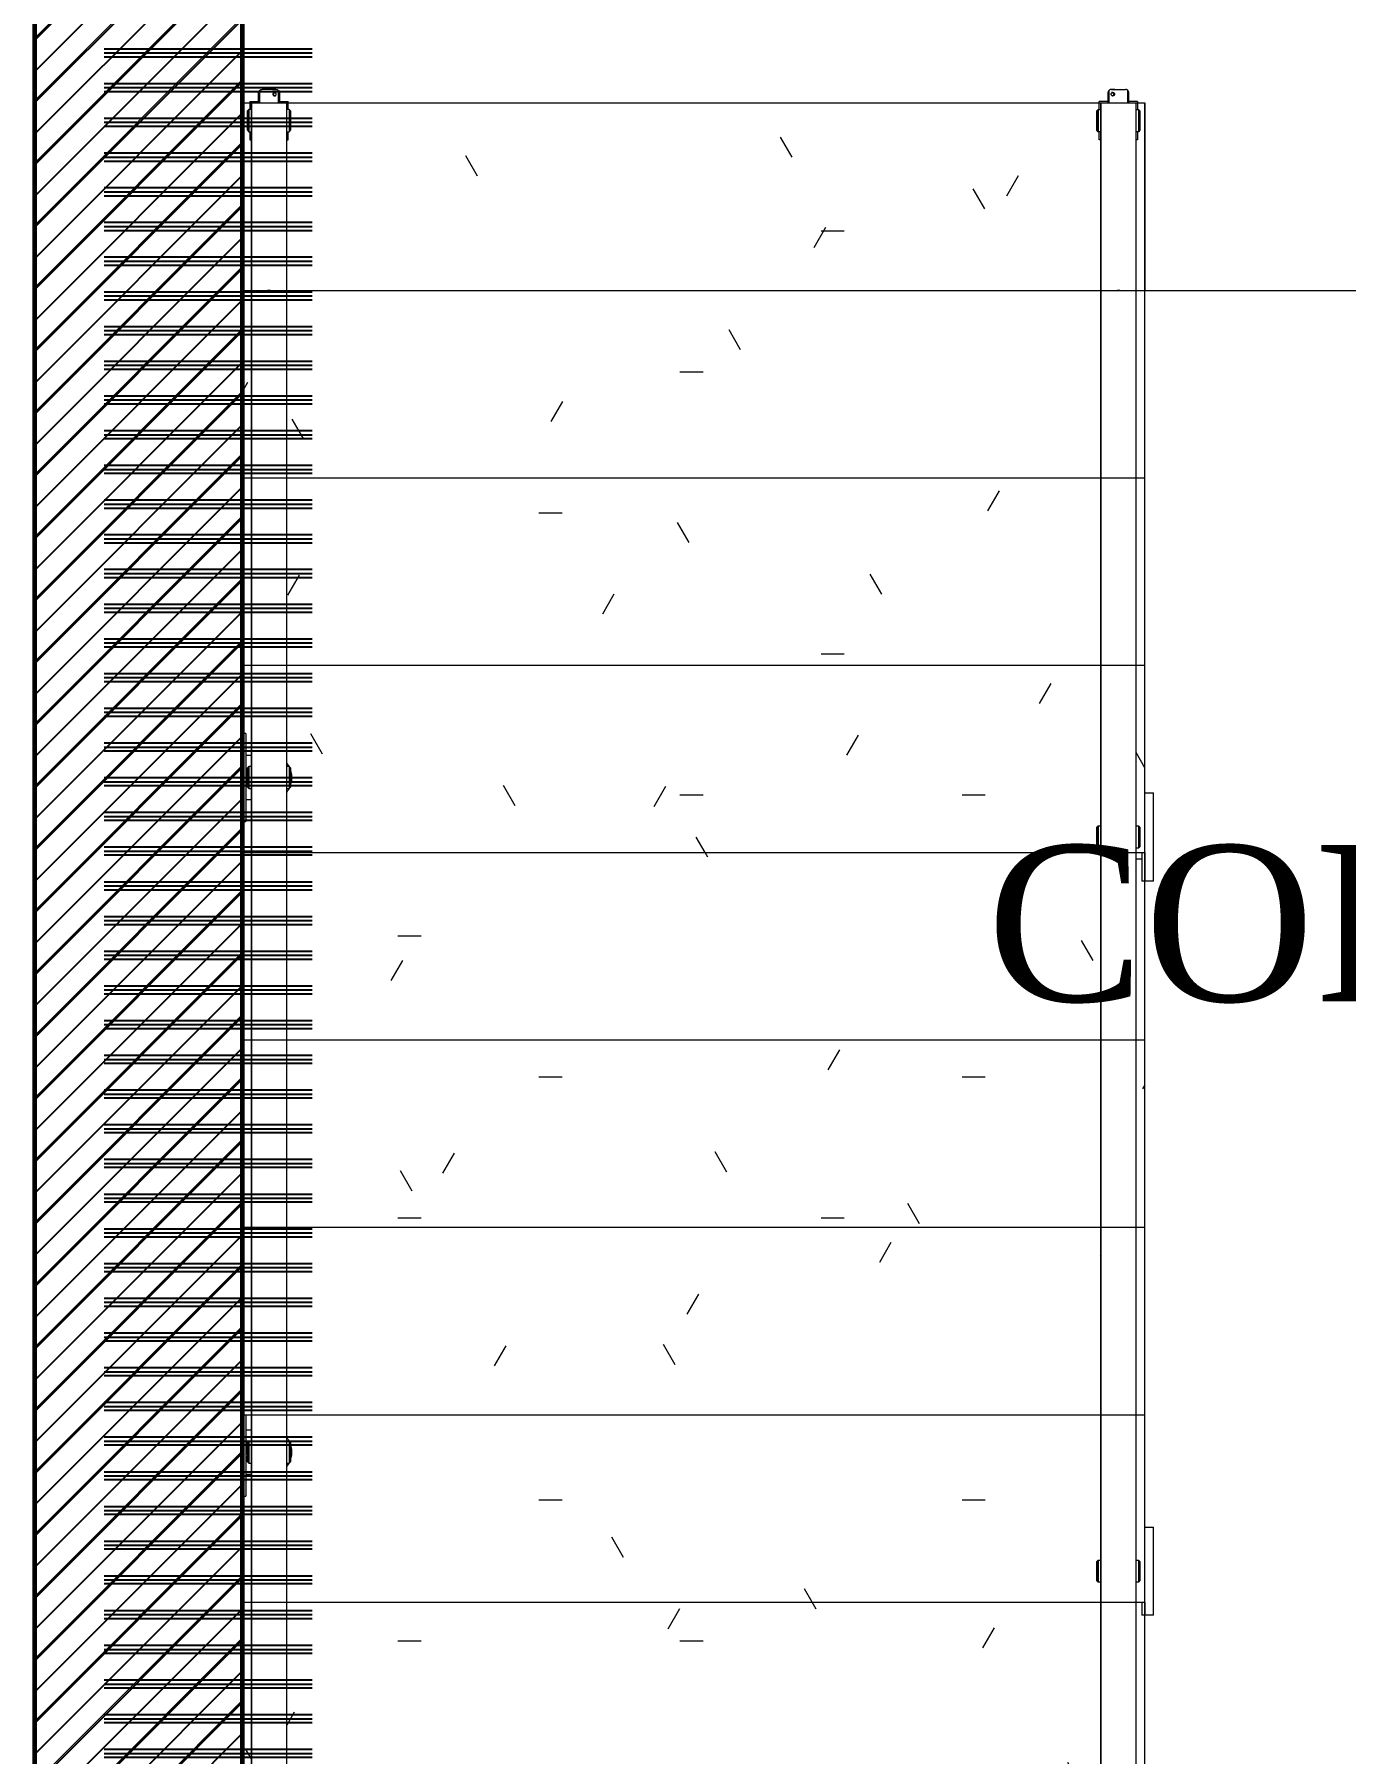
# Model space of a CAD drawing. Header units: millimetres. Extents: x -967280 to 3852, y 2833 to 1955156.
# Drawn here: x -944646 to -942757, y 491139 to 493616 of the extents above; entities that cross this region are included whole.
import ezdxf
from ezdxf.enums import TextEntityAlignment as Align

# ---------------------------------------------------------------- set-up
doc = ezdxf.new("R2010")
doc.units = ezdxf.units.MM
doc.header["$LTSCALE"] = 1000
for name, pattern in [('HRZN_Line-Ptrn-Dash', [4, 2, -2]), ('HRZN_Line-Ptrn-Sold', [9144001, 9144000, -1]), ('Overhead', [3.96875, 2.38125, -1.5875])]:
    doc.linetypes.add(name, pattern=pattern)
for name, color, linetype, lineweight in [('A-COLS', 8, 'HRZN_Line-Ptrn-Sold', 18), ('A-DIM', 7, 'Continuous', 13), ('A-FLOR-HRAL', 1, 'Continuous', 18), ('A-FLOR-PATT', 1, 'Continuous', 13), ('A-STAIR', 1, 'HRZN_Line-Ptrn-Sold', 13), ('A-WALL', 8, 'HRZN_Line-Ptrn-Sold', 50), ('S - column', 6, 'Continuous', 60)]:
    doc.layers.add(name, color=color, linetype=linetype, lineweight=lineweight)
doc.layers.add('ARCH', color=8, linetype='Continuous')
doc.layers.add('S - col hach', color=1, linetype='Continuous')
doc.styles.add('ASD', font='times.ttf')
pattern_1 = [(0, (6650.000000000233, -35799.99984252523), (812.8, 203.2), [33.528, -576.072, 33.528, -576.072, -3251.2]), (0, (6650.000000000233, -35799.99984252523), (812.8, 203.2), [-1219.2, 33.528, -1185.672, 33.528, -576.072, -1422.4]), (0, (6650.000000000233, -35799.99984252523), (812.8, 203.2), [-3048, 33.528, -372.872, 33.528, -982.472]), (120, (6954.800000000279, -35698.39984252537), (-582.3763620489977, 602.3054481959919), [33.52799999999991, -576.0719999999985, 33.52799999999991, -576.0719999999985, -3251.199999999994]), (120, (6954.800000000279, -35698.39984252537), (-582.3763620489977, 602.3054481959919), [-1219.199999999997, 33.52799999999991, -1185.671999999997, 33.52799999999991, -576.0719999999985, -1422.399999999997]), (120, (6954.800000000279, -35698.39984252537), (-582.3763620489977, 602.3054481959919), [-3047.999999999994, 33.52799999999991, -372.8719999999992, 33.52799999999991, -982.4719999999985]), (240, (7056.40000000014, -35291.99984252523), (-230.4236379510019, -805.5054481959917), [33.528, -576.072, 33.528, -576.072, -3251.2]), (240, (7056.40000000014, -35291.99984252523), (-230.4236379510019, -805.5054481959917), [-1219.2, 33.528, -1185.672, 33.528, -576.072, -1422.4]), (240, (7056.40000000014, -35291.99984252523), (-230.4236379510019, -805.5054481959917), [-3048, 33.528, -372.872, 33.528, -982.472])]

# ---------------------------------------------------------------- blocks, each defined once
blk = doc.blocks.new('Railing - Fascia 2-2693528-BASEMENT 01 FLOOR FFL_1_')
at = {"layer": 'A-FLOR-HRAL'}
for p, q in [((-27.49999999998303, 27.5000000000047), (-27.49999999998581, 16.00303008911697)), ((-25.40000000001154, 27.5000000000042), (-27.49999999998303, 27.5000000000047)), ((27.49999999998712, 27.49999999999141), (25.39999999999869, 27.49999999999191)), ((27.49999999998434, 16.00303008882836), (27.49999999998712, 27.49999999999141)), ((-28.99980793295954, 16.00303008945731), (-30.99999999986301, 14.00283802260582)), ((-30.99999999984236, 14.00283802259182), (-30.99999999998904, -14.00283802247436)), ((-30.99999999998904, -14.00283802247436), (-30.99999999984236, 14.00283802259182)), ((-25.40000000002888, 16.00303008911946), (-28.99980793295954, 16.00303008914111)), ((-28.99980793311467, -16.00303008902871), (-28.99980793294703, 16.00303008912521)), ((28.99980793321943, 16.00303008883791), (25.39999999998556, 16.00303008885524)), ((31.00000000006226, 14.00283802197342), (28.99980793321943, 16.0030300888639)), ((28.9998079330644, -16.00303008936383), (28.99980793323204, 16.00303008885277)), ((31.00000000008652, 14.00283802195734), (31.00000000003529, 4.223252365014948)), ((30.99999999993983, -14.00283802248936), (31.00000000008652, 14.00283802195734)), ((31.00000000002226, 7.724805234899069), (30.99999999994134, -7.724805235431085)), ((30.99999999994134, -7.724805235431085), (31.00000000002226, 7.724805234899069)), ((31.00000000001265, 6.644445418427662), (31.00000000000928, -7.41091589635545)), ((31.00000000001211, 3.836172350823522), (31.00000000001275, 6.644445418427639)), ((31.00000000001172, 2.502813417026954), (31.00000000001113, 8.932384831794594e-11)), ((31.00000000001113, 8.932384831794594e-11), (31.00000000001051, -2.502813416847079)), ((-31.00000000001028, -14.00283802246288), (-28.9998079331328, -16.00303008933603)), ((-28.9998079331328, -16.0030300890155), (-25.40000000002888, -16.00303008903716)), ((-27.49999999999356, -16.00303008903889), (-27.49999999999633, -27.49999999996475)), ((25.39999999998556, -16.00303008929705), (28.99980793304617, -16.0030300893187)), ((27.49999999997382, -27.49999999997805), (27.4999999999766, -16.00303008932462)), ((28.99980793304617, -16.00303008934902), (30.99999999992365, -14.00283802247587)), ((31.00000000001051, -2.502813416847078), (29.6600000000055, -2.502813416846755)), ((31.00000000000933, -7.410915896355453), (31.00000000001026, -3.836172351398218)), ((30.99999999999106, -4.223252365546838), (30.99999999993983, -14.00283802248935)), ((-14.70948542868341, -27.49999999996856), (-27.49999999999633, -27.49999999996547)), ((-15.00000000007096, -39.99999999992234), (-15.00000000006743, -25.39999999999229)), ((-13.41549295783958, -25.39999999999078), (-13.41549295784399, -43.65163084862601)), ((-5.082028302692198, -44.99999999991277), (-10.0000000001961, -44.99999999991157)), ((-10.00000000003302, -44.99999999991157), (9.999999999939243, -44.99999999991641)), ((13.41549295736465, -25.39999999999258), (13.41549295736023, -43.65163084895882)), ((27.49999999997382, -27.49999999997877), (14.55909283010371, -27.49999999997564)), ((14.99999999998368, -25.39999999999184), (14.99999999998015, -39.99999999992959))]:
    blk.add_line(p, q, dxfattribs=at)
for points, knots in [([(-13.41549295783464, -43.65163084862564), (-13.51667309029663, -43.55699367301517), (-13.66218586936421, -43.40905750428391), (-13.84287323671619, -43.20101893709268), (-13.9715176650142, -43.03993157268269), (-14.09320829167807, -42.87397618772116), (-14.2077601703861, -42.70347472222002), (-14.31489459670997, -42.52895666856473), (-14.41446162803298, -42.35081459405485), (-14.5061293408573, -42.16989187954444), (-14.59000054254628, -41.98630968516831), (-14.666280049293, -41.79983113682972), (-14.73516976616387, -41.60990361410176), (-14.79631279311996, -41.41737298097089), (-14.84953565690773, -41.22293340726976), (-14.89503397259712, -41.02585125204685), (-14.9327963167705, -40.8255296697093), (-14.96257340282809, -40.62211592347712), (-14.99120815706483, -40.34810993680907), (-15.00000000003212, -40.13971434127178), (-15.00000000003209, -39.99999999992233)], [0, 0, 0, 0, 0.1, 0.15, 0.2, 0.25, 0.3, 0.35, 0.4, 0.45, 0.5, 0.55, 0.6, 0.6499999999999999, 0.7, 0.75, 0.8, 0.8500000000000001, 0.9, 1, 1, 1, 1]), ([(-10.00000000003595, -44.99999999992089), (-10.42338098713428, -44.99999999992079), (-11.055289609905, -44.91853442946092), (-11.84644428037945, -44.66039581678471), (-12.59811309063108, -44.30734366893152), (-13.1101271438774, -43.93724974887616), (-13.41549295784059, -43.65163084862007)], [0, 0, 0, 0, 0.3333333333333333, 0.5, 0.6666666666666666, 1, 1, 1, 1]), ([(-5.588398676155876, -37.99999999993589), (-5.588758191001537, -37.70891632093532), (-5.68906028484514, -37.12703585007795), (-6.049629847983329, -36.48853913403079), (-6.450575697357254, -36.07561259447435), (-6.913126773273282, -35.74039025811564), (-7.579564006904556, -35.4875290356225), (-8.420423018039848, -35.48726352609119), (-9.072326902223015, -35.74046948929384), (-9.516884975355975, -36.07520658021767), (-9.899332177123371, -36.48733887486804), (-10.23971156393308, -37.12717468119018), (-10.33427058166446, -37.70899895377814), (-10.33391286959598, -37.99999999993475)], [0, 0, 0, 0, 0.1111111111111111, 0.2222222222222222, 0.2777777777777778, 0.3333333333333333, 0.4444444444444444, 0.5555555555555556, 0.6666666666666666, 0.7222222222222222, 0.7777777777777778, 0.8888888888888888, 1, 1, 1, 1]), ([(-10.33391286959598, -37.99999999993475), (-10.33427238444178, -38.29108367893657), (-10.23949914741808, -38.87296414979529), (-9.900153579310416, -39.51146086584008), (-9.517420005627677, -39.92438740539576), (-9.072231250037524, -40.25960974175413), (-8.421166328370726, -40.51247096424852), (-7.580323425565715, -40.51273647377908), (-6.913026528703286, -40.25953051057738), (-6.451132784704216, -39.9247934196534), (-6.050496391020151, -39.51266112500236), (-5.688838632277172, -38.87282531868242), (-5.588756388224436, -38.29100104609338), (-5.588398676155876, -37.99999999993589)], [0, 0, 0, 0, 0.1111111111111111, 0.2222222222222222, 0.2777777777777778, 0.3333333333333333, 0.4444444444444444, 0.5555555555555556, 0.6666666666666666, 0.7222222222222222, 0.7777777777777778, 0.8888888888888888, 1, 1, 1, 1]), ([(13.41549295739687, -43.65163084895656), (13.10996738944285, -43.93739917242952), (12.59773956042817, -44.30757699591125), (11.84600776719114, -44.66056714231627), (11.05492735016458, -44.91860200013262), (10.42319879052906, -44.99999999992716), (9.999999999944828, -44.99999999992725)], [0, 0, 0, 0, 0.3333333333333333, 0.5, 0.6666666666666666, 1, 1, 1, 1]), ([(14.99999999994225, -39.99999999992695), (14.99999999994229, -40.11547178977124), (14.99399717088941, -40.28814732755141), (14.97423822353669, -40.51650078807693), (14.95361423809934, -40.68663231422224), (14.92726598844744, -40.85542258348996), (14.89527602307033, -41.02269504828571), (14.85774185163884, -41.18824666484338), (14.81471570657376, -41.35204588225484), (14.76643862892771, -41.51342857845616), (14.71303029946405, -41.67233034572081), (14.65438052013616, -41.82924107291019), (14.5902594487893, -41.98468671819234), (14.52072379276215, -42.13834976898433), (14.44602690865192, -42.28961833384898), (14.36602326653829, -42.43873330466647), (14.28065333236137, -42.58567037136035), (14.18976067509323, -42.73051331562937), (14.09352195882325, -42.87279385969624), (13.99218857318507, -43.01202943750133), (13.88610779666536, -43.14770486877655), (13.77544409413297, -43.27962123394669), (13.6216972358606, -43.45057370235753), (13.49966653338396, -43.5729004767282), (13.41549295737821, -43.65163084897402)], [0, 0, 0, 0, 0.08333333333333333, 0.125, 0.1666666666666667, 0.2083333333333333, 0.25, 0.2916666666666666, 0.3333333333333333, 0.375, 0.4166666666666666, 0.4583333333333333, 0.5, 0.5416666666666666, 0.5833333333333333, 0.625, 0.6666666666666666, 0.7083333333333333, 0.75, 0.7916666666666667, 0.8333333333333334, 0.875, 0.9166666666666667, 1, 1, 1, 1])]:
    blk.add_open_spline(points, degree=3, knots=knots, dxfattribs=at)
for points in [[(-6.837037037149073, -39.20077038353127), (-6.951554239077322, -39.41487884368766), (-7.240410702616242, -39.80870295936496), (-7.819510157916377, -40.24571825320114), (-8.490479094967919, -40.49057464934999), (-9.194344418555998, -40.52253981473796), (-9.64562288003505, -40.40006988227326), (-9.857250193202518, -40.30550614579533)], [(-8.496375077228052, -35.54482406536622), (-8.267043032818925, -35.59095056136882), (-7.819537398702764, -35.75428915459136), (-7.240699717079195, -36.19102162794861), (-6.951630467871691, -36.58497893236819), (-6.837037037148494, -36.79922961633991)], [(-6.837037037148327, -36.79922961633982), (-6.739336742858972, -36.98223411568899), (-6.588858484517362, -37.37354958734845), (-6.537489492198613, -37.79114232927471), (-6.537400772909076, -37.99999999993567)], [(-6.537400772909076, -37.99999999993567), (-6.537489156411019, -38.20880743219488), (-6.588833797654365, -38.62635155451082), (-6.739313505210314, -39.01772182011602), (-6.837037037148907, -39.20077038353136)]]:
    blk.add_open_spline(points, degree=3, dxfattribs=at)
blk = doc.blocks.new('Railing - Fascia 2-V12-BASEMENT 01 FLOOR FFL_1_')
at = {"layer": 'A-FLOR-HRAL'}
for p, q in [((33.59634312779541, 44.64002469372147), (33.59634312779541, 63.49999999997724)), ((38.10000000001279, 63.49999999997724), (33.59634312779541, 63.49999999997724)), ((38.10000000001219, 44.64002469372147), (38.10000000001219, 63.49999999997724)), ((50.80000000001218, 63.49999999997724), (38.10000000001219, 63.49999999997724)), ((38.10000000001279, 63.49999999997724), (38.10000000001279, 44.64002469372147)), ((50.80000000001218, 63.49999999997724), (50.80000000001218, -63.50000000001071)), ((-28.99980793293355, 16.00303008944432), (-30.99999999982836, 14.00283802259282)), ((-30.99999999984236, 14.00283802259182), (-30.99999999998904, -14.00283802247436)), ((-30.99999999998904, -14.00283802247436), (-30.99999999984236, 14.00283802259182)), ((-25.39999999998556, 16.0030300890978), (-28.99980793293355, 16.00303008911512)), ((-28.99980793311467, -16.00303008902871), (-28.99980793294703, 16.00303008912521)), ((28.99980793325408, 16.00303008881192), (25.40000000002021, 16.00303008882925)), ((31.00000000009691, 14.00283802195177), (28.99980793325408, 16.00303008884657)), ((28.9998079330644, -16.00303008936383), (28.99980793323204, 16.00303008885277)), ((31.00000000008652, 14.00283802195734), (31.00000000003529, 4.223252365010466)), ((30.99999999993983, -14.00283802248936), (31.00000000008652, 14.00283802195734)), ((31.00000000002226, 7.724805234899069), (30.99999999994134, -7.724805235431085)), ((30.99999999994134, -7.724805235431085), (31.00000000002226, 7.724805234899069)), ((31.00000000001265, 6.644445418427662), (31.00000000000994, -4.419326153348035)), ((31.00000000001211, 3.836172350823522), (31.00000000001275, 6.644445418427639)), ((31.00000000001172, 2.502813417026954), (31.00000000001113, 8.932384831794594e-11)), ((31.00000000001113, 8.932384831794594e-11), (31.00000000001051, -2.502813416847079)), ((-30.99999999997563, -14.0028380224802), (-28.99980793309815, -16.00303008935769)), ((-28.99980793309815, -16.0030300890285), (-25.39999999998556, -16.00303008904582)), ((25.40000000002021, -16.00303008932303), (28.99980793308082, -16.00303008934036)), ((28.99980793308082, -16.00303008937501), (30.9999999999583, -14.00283802249753)), ((31.00000000001051, -2.502813416847078), (29.6600000000055, -2.502813416846755)), ((31.00000000001011, -4.41932615334805), (31.00000000001026, -3.836172351398218)), ((30.99999999998818, -4.771713319140291), (30.99999999993983, -14.00283802248935)), ((31.00000000000971, -5.425166966829012), (31.00000000000928, -7.41091589635545)), ((31.00000000000933, -7.410915896355453), (31.00000000000986, -5.425166966829026)), ((38.10000000001219, -63.50000000001071), (50.80000000001218, -63.50000000001071))]:
    blk.add_line(p, q, dxfattribs=at)
blk = doc.blocks.new('Railing - Fascia 2-V13-BASEMENT 01 FLOOR FFL_1_')
at = {"layer": 'A-FLOR-HRAL'}
for p, q in [((33.59634312779541, 22.32001234686297), (33.59634312779541, 63.49999999997724)), ((38.10000000001279, 63.49999999997724), (33.59634312779541, 63.49999999997724)), ((38.10000000001219, 22.32001234686297), (38.10000000001219, 63.49999999997724)), ((50.80000000001218, 63.49999999997724), (38.10000000001219, 63.49999999997724)), ((38.10000000001279, 63.49999999997724), (38.10000000001279, 22.32001234686296)), ((50.80000000001218, 63.49999999997724), (50.80000000001218, -63.50000000001071)), ((33.59634312779586, 31.7500000000163), (25.39999999999941, 31.75000000001633)), ((-28.99980793293355, 16.00303008943565), (-30.99999999982836, 14.00283802259282)), ((-30.99999999984236, 14.00283802259182), (-30.9999999999157, 5.879760928761168e-11)), ((-30.9999999999157, 5.871022970627238e-11), (-30.99999999984236, 14.00283802259182)), ((-25.39999999998556, 16.0030300890978), (-28.99980793293355, 16.00303008911512)), ((-28.99980793311467, -16.00303008902871), (-28.99980793294703, 16.00303008912521)), ((28.99980793325408, 16.00303008881192), (25.40000000002021, 16.00303008882925)), ((31.00000000009691, 14.00283802195177), (28.99980793325408, 16.00303008884657)), ((28.9998079330644, -16.00303008936383), (28.99980793323204, 16.00303008885277)), ((31.00000000008652, 14.00283802195734), (31.00000000003529, 4.223252365010466)), ((31.00000000001318, -2.66029355516116e-10), (31.00000000008652, 14.00283802195734)), ((31.00000000002226, 7.724805234899069), (30.99999999994134, -7.724805235431085)), ((30.99999999994134, -7.724805235431085), (31.00000000002226, 7.724805234899069)), ((31.00000000001265, 6.644445418427662), (31.00000000001099, -2.87310662595305e-10)), ((31.00000000001211, 3.836172350823522), (31.00000000001275, 6.644445418427639)), ((31.00000000001172, 2.502813417026954), (31.00000000001113, 8.932384831794594e-11)), ((-30.99999999991726, -0.2968500754734205), (-30.99999999998904, -14.00283802247436)), ((-30.99999999998904, -14.00283802247436), (-30.99999999991726, -0.2968500754735141)), ((-30.99999999997563, -14.0028380224802), (-28.99980793309815, -16.00303008935769)), ((-28.99980793309815, -16.00303008903716), (-25.39999999998556, -16.00303008905448)), ((25.40000000002021, -16.00303008932303), (28.99980793308082, -16.00303008934036)), ((28.99980793308082, -16.00303008937501), (30.9999999999583, -14.00283802249753)), ((31.00000000001051, -2.502813416847078), (29.6600000000055, -2.502813416846755)), ((31.00000000001107, -0.2672789885646614), (31.00000000001051, -2.502813416847079)), ((31.00000000001092, -0.270300801803074), (31.00000000000928, -7.41091589635545)), ((30.99999999993983, -14.00283802248936), (31.00000000001162, -0.2968500754408279)), ((31.00000000000933, -7.410915896355453), (31.00000000001026, -3.836172351398218)), ((30.99999999999106, -4.22325236555132), (30.99999999993983, -14.00283802248935)), ((38.10000000001219, -63.50000000001071), (50.80000000001218, -63.50000000001071))]:
    blk.add_line(p, q, dxfattribs=at)
blk = doc.blocks.new('Railing - Railing-3619686-BASEMENT 01 FLOOR FFL_1_')
at = {"extrusion": (0, 0, -1), "zscale": -1, "rotation": 180}
for name, p in [('Railing - Fascia 2-2693528-BASEMENT 01 FLOOR FFL_1_', (-17111.90000008115, 6254.599842430144)), ('Railing - Fascia 2-V13-BASEMENT 01 FLOOR FFL_1_', (-17111.90000008115, 5222.319854777006)), ('Railing - Fascia 2-V12-BASEMENT 01 FLOOR FFL_1_', (-17111.90000008115, 4164.639867123867))]:
    blk.add_blockref(name, p, dxfattribs=at)
blk = doc.blocks.new('Railing - Fascia 2-V17-BASEMENT 01 FLOOR FFL_1_')
at = {"layer": 'A-FLOR-HRAL'}
for p, q in [((33.59634312779541, -53.92721541324109), (33.59634312779541, 63.49999999997724)), ((38.10000000001279, 63.49999999997724), (33.59634312779541, 63.49999999997724)), ((33.59634312779587, 31.7500000000163), (25.39999999999941, 31.75000000001633)), ((-28.99980793295954, 16.00303008943565), (-30.99999999985435, 14.00283802258416)), ((-30.99999999984236, 14.00283802259182), (-30.99999999998904, -14.00283802247436)), ((-30.99999999998904, -14.00283802247436), (-30.99999999984236, 14.00283802259182)), ((-25.40000000002021, 16.0030300890978), (-28.99980793295954, 16.00303008911512)), ((-28.99980793311467, -16.00303008902871), (-28.99980793294703, 16.00303008912521)), ((28.99980793321943, 16.00303008881192), (25.39999999999423, 16.00303008882925)), ((31.00000000007092, 14.00283802195177), (28.99980793321943, 16.00303008884657)), ((28.9998079330644, -16.00303008936383), (28.99980793323204, 16.00303008885277)), ((31.00000000008652, 14.00283802195734), (31.0000000000413, 5.370417035658989)), ((30.99999999993983, -14.00283802248936), (31.00000000008652, 14.00283802195734)), ((31.00000000002226, 7.724805234899069), (31.00000000001143, 5.657366053620941)), ((31.00000000001143, 5.657366053620904), (31.00000000002226, 7.724805234899069)), ((31.00000000001265, 6.644445418427662), (31.00000000001233, 5.425166966254361)), ((31.00000000001248, 5.425166966254331), (31.00000000001275, 6.644445418427639)), ((31.00000000000204, 3.862402617316564), (30.99999999994134, -7.724805235431085)), ((30.99999999994134, -7.724805235431085), (31.00000000000204, 3.862402617316514)), ((31.00000000001193, 3.836172350823559), (31.00000000000928, -7.41091589635545)), ((31.00000000001172, 2.502813417026954), (31.00000000001113, 8.932384831794594e-11)), ((31.00000000001113, 8.932384831794594e-11), (31.00000000001051, -2.502813416847079)), ((-31.00000000000162, -14.0028380224802), (-28.99980793312413, -16.00303008935769)), ((-28.99980793312413, -16.00303008903716), (-25.40000000002021, -16.00303008905448)), ((25.39999999999423, -16.00303008932303), (28.99980793305483, -16.00303008934036)), ((28.99980793305483, -16.00303008937501), (30.99999999993231, -14.00283802249753)), ((31.00000000001051, -2.502813416847078), (29.6600000000055, -2.502813416846755)), ((31.00000000000933, -7.410915896355453), (31.00000000001026, -3.836172351398218)), ((30.99999999999106, -4.22325236555132), (30.99999999993983, -14.00283802248935)), ((25.40000000000085, -31.74999999999774), (33.5963431277963, -31.74999999999775))]:
    blk.add_line(p, q, dxfattribs=at)
for radius, start, end in [(33.05498834024911, 151.5731075307435, 208.426892468506), (33.0549883402491, 140.7437794285541, 150.4613265832597), (33.05498834024905, 209.5386734166733, 219.2562205714404)]:
    blk.add_arc((1.306631469688568e-11, 4.064238138742904e-12), radius, start, end, dxfattribs=at)
blk = doc.blocks.new('Railing - Fascia 2-V18-BASEMENT 01 FLOOR FFL_1_')
at = {"layer": 'A-FLOR-HRAL'}
for p, q in [((33.59634312779541, -63.50000000001071), (33.59634312779541, 63.49999999997724)), ((38.10000000001279, 63.49999999997724), (33.59634312779541, 63.49999999997724)), ((33.59634312779586, 31.7500000000163), (25.40000000002482, 31.75000000001633)), ((-28.99980793295954, 16.00303008944432), (-30.99999999985435, 14.00283802259282)), ((-30.99999999984236, 14.00283802259182), (-30.99999999998904, -14.00283802247436)), ((-30.99999999998904, -14.00283802247436), (-30.99999999984236, 14.00283802259182)), ((-25.40000000002021, 16.00303008910646), (-28.99980793295954, 16.00303008912379)), ((-28.99980793311467, -16.00303008902871), (-28.99980793294703, 16.00303008912521)), ((28.99980793321943, 16.00303008882058), (25.40000000002021, 16.00303008883791)), ((31.00000000007092, 14.00283802196043), (28.99980793321943, 16.00303008885524)), ((28.9998079330644, -16.00303008936383), (28.99980793323204, 16.00303008885277)), ((31.00000000008652, 14.00283802195734), (31.00000000003829, 4.794570216585011)), ((30.99999999993983, -14.00283802248936), (31.00000000008652, 14.00283802195734)), ((31.00000000002226, 7.724805234899069), (30.99999999994134, -7.724805235431085)), ((30.99999999994134, -7.724805235431085), (31.00000000002226, 7.724805234899069)), ((31.00000000001265, 6.644445418427662), (31.00000000001233, 5.425166966254361)), ((31.00000000001248, 5.425166966254331), (31.00000000001275, 6.644445418427639)), ((31.00000000001208, 4.441922210547951), (31.00000000000928, -7.41091589635545)), ((31.00000000001211, 3.836172350823522), (31.00000000001225, 4.441922210547919)), ((31.00000000001172, 2.502813417026954), (31.00000000001113, 8.932384831794594e-11)), ((31.00000000001113, 8.932384831794594e-11), (31.00000000001051, -2.502813416847079)), ((-31.00000000000162, -14.00283802247154), (-28.99980793312413, -16.00303008934902)), ((-28.99980793312413, -16.0030300890285), (-25.40000000002021, -16.00303008904582)), ((25.40000000002021, -16.00303008931437), (28.99980793305483, -16.0030300893317)), ((28.99980793305483, -16.00303008936635), (30.99999999993231, -14.00283802248887)), ((31.00000000001051, -2.502813416847078), (29.6600000000055, -2.502813416846755)), ((31.00000000000933, -7.410915896355453), (31.00000000001026, -3.836172351398218)), ((30.99999999999106, -4.22325236555132), (30.99999999993983, -14.00283802248935)), ((25.40000000002626, -31.74999999999774), (33.5963431277963, -31.74999999999775)), ((33.59634312779541, -63.50000000001071), (38.10000000001279, -63.50000000001071))]:
    blk.add_line(p, q, dxfattribs=at)
for radius, start, end in [(33.05498834024911, 151.5731075307753, 208.426892468506), (33.0549883402491, 140.7437794285541, 150.4613265832597), (33.05498834024905, 209.5386734166733, 219.2562205714404)]:
    blk.add_arc((1.306631469688568e-11, 4.064238138742904e-12), radius, start, end, dxfattribs=at)
blk = doc.blocks.new('Railing - Railing-3619690-BASEMENT 01 FLOOR FFL_1_')
at = {"rotation": 180}
for name, p in [('Railing - Fascia 2-2693528-BASEMENT 01 FLOOR FFL_1_', (15888.10000008115, 6254.599842430146)), ('Railing - Fascia 2-V18-BASEMENT 01 FLOOR FFL_1_', (15888.10000008115, 5308.036234723526)), ('Railing - Fascia 2-V17-BASEMENT 01 FLOOR FFL_1_', (15888.10000008115, 4336.072627016904))]:
    blk.add_blockref(name, p, dxfattribs=at)
blk = doc.blocks.new('Top Rail Type - Top Rail_Internal_-3619706-BASEMENT 01 FLOOR FFL_1_')
at = {"layer": 'A-STAIR', "linetype": 'Continuous'}
for p, q in [((17086.50000008117, 6279.999842430152), (17086.50000008117, 6017.207999266691)), ((17109.56147092705, 6279.999842430146), (17114.23852923524, 6279.999842430146)), ((17137.30000008117, 6017.207999266691), (17137.30000008117, 6279.999842430152)), ((17086.50000008117, 6017.2079992667), (17086.50000008117, 3811.899794579585)), ((17137.30000008117, 3811.899794579585), (17137.30000008117, 6017.2079992667))]:
    blk.add_line(p, q, dxfattribs=at)
blk.add_open_spline([(17113.89039268421, 6010.021764289299), (17113.22821659956, 6010.006997928702), (17111.89991041059, 6009.992308684647), (17110.57196290386, 6010.007754422643), (17109.91004216979, 6010.022860510254)], degree=3, dxfattribs=at)
blk = doc.blocks.new('Top Rail Type - Top Rail_Internal_-V21-BASEMENT 01 FLOOR FFL_1_')
at = {"layer": 'A-STAIR', "linetype": 'Continuous'}
for p, q in [((17086.50000008115, 6279.999842430146), (17137.30000008116, 6279.999842430146)), ((17086.50000008115, 6009.999842430153), (17086.50000008115, 6279.999842430146)), ((17137.30000008116, 6009.999842430153), (17137.30000008116, 6279.999842430146)), ((17086.50000008115, 3811.89979457959), (17086.50000008115, 6009.999842430153)), ((17137.30000008116, 3811.89979457959), (17137.30000008116, 6009.999842430153))]:
    blk.add_line(p, q, dxfattribs=at)
blk = doc.blocks.new('Top Rail Type - Top Rail_Internal_-3619723-BASEMENT 01 FLOOR FFL_1_')
at = {"layer": 'A-STAIR', "linetype": 'Continuous'}
for p, q in [((15862.70000008116, 6279.999842430152), (15862.70000008117, 6017.2079992667)), ((15885.76147092725, 6279.999842430146), (15890.43852923505, 6279.999842430146)), ((15913.50000008117, 6017.2079992667), (15913.50000008117, 6279.999842430152)), ((15862.70000008113, 6017.207999266718), (15862.70000008117, 3863.341680206511)), ((15913.50000008117, 3863.341680206511), (15913.50000008111, 6017.207999266718))]:
    blk.add_line(p, q, dxfattribs=at)
blk.add_open_spline([(15890.09039268368, 6010.021764289309), (15889.4282165992, 6010.00699792872), (15888.09991041059, 6009.992308684672), (15886.77196290422, 6010.007754422658), (15886.11004217033, 6010.02286051026)], degree=3, dxfattribs=at)
blk = doc.blocks.new('Top Rail Type - Top Rail_Internal_-V22-BASEMENT 01 FLOOR FFL_1_')
at = {"layer": 'A-STAIR', "linetype": 'Continuous'}
for p, q in [((15862.70000008115, 6279.999842430146), (15913.50000008116, 6279.999842430146)), ((15862.70000008115, 6009.999842430153), (15862.70000008115, 6279.999842430146)), ((15913.50000008116, 6009.999842430153), (15913.50000008116, 6279.999842430146)), ((15862.70000008115, 3579.999842430146), (15862.70000008115, 6009.999842430153)), ((15913.50000008116, 3579.999842430146), (15913.50000008116, 6009.999842430153))]:
    blk.add_line(p, q, dxfattribs=at)
blk = doc.blocks.new('*U1913')
h = blk.add_hatch()
h.set_pattern_fill('PLAST,_O', color=1, scale=0.2, angle=90)
h.set_pattern_definition([(90, (-155234.2542968598, -71860.10043559257), (-0.05, 3.061616997868383e-18), []), (90, (-155234.2605468598, -71860.10043559257), (-0.05, 3.061616997868383e-18), []), (90, (-155234.2667968598, -71860.10043559257), (-0.05, 3.061616997868383e-18), [])])
h.paths.add_polyline_path([(7.195343192351368, 0.1499999998779913), (-2.731647568080723, 0.1499999998779913), (-2.731647568080723, -0.1500000010707936), (7.195343192351368, -0.1500000010707936)])
blk = doc.blocks.new('A$Ca5ad4f3b')
at = {"layer": 'S - col hach'}
h = blk.add_hatch(dxfattribs=at)
h.set_pattern_fill('ANSI31', color=256, scale=10)
h.set_pattern_definition([(45, (-223648.7258595032, -1233952.031796268), (-22.45064030267288, 22.45064030267288), [])])
h.paths.add_polyline_path([(16399.99999999639, -18099.99999999837), (16099.99999999639, -18099.99999999837), (16099.99999999639, -25299.99984251591), (16399.99999999639, -25299.99984251591)])
at = {"layer": 'S - column'}
blk.add_lwpolyline([(16399.99999999639, -18099.99999999837), (16099.99999999639, -18099.99999999837), (16099.99999999639, -25299.99984251591), (16399.99999999639, -25299.99984251591)], close=True, dxfattribs=at)
at = {"ltscale": 6, "style": 'ASD'}
blk.add_text('CORE 1', height=225, dxfattribs=at).set_placement((18052.96819238953, -21501.83767302148), align=Align.MIDDLE_CENTER)
blk = doc.blocks.new('A$Cd2541b88')
at = {"layer": 'A-COLS'}
h = blk.add_hatch(dxfattribs=at)
h.set_pattern_fill('ANSI31', color=4, scale=20, angle=180)
h.set_pattern_definition([(225, (-217548.7296116699, -1233776.03179637), (44.90128060534576, -44.90128060534578), [])])
h.paths.add_polyline_path([(22499.99624782975, -28979.99984252406), (22199.99624782975, -28979.99984252406), (22199.99624782975, -34499.9998426158), (22499.99624782975, -34499.9998426158)])
at = {"layer": 'A-STAIR', "linetype": 'Continuous'}
h = blk.add_hatch(dxfattribs=at)
h.set_pattern_fill('FP_15', color=4, style=0, pattern_type=2)
h.set_pattern_definition(pattern_1)
h.paths.add_polyline_path([(22500.00000008149, -29790.00000009523), (22512.70000008144, -29790.00000009523), (22512.70000008144, -29572.90000009513), (22510.60000008135, -29572.90000009513), (22510.60000008135, -29561.4030301841), (22509.10019214824, -29560.97385816323), (22508.06379160658, -29555.98300533951), (22507.54490032326, -29554.98685111129), (22508.06379160681, -29553.3372540283), (22507.19966474408, -29552.73802128178), (22508.06379160704, -29550.69150271732), (22507.10000008135, -29550.35075095552), (22507.10000008135, -29549.06014798325), (22507.9717289384, -29541.53759747744), (22507.74280126975, -29540.22198469471), (22507.90965324338, -29539.01786425686), (22508.06379160564, -29537.46274616197), (22507.64546998101, -29536.91311177332), (22509.10019214824, -29531.7405595025), (22509.10019214824, -29529.39697000594), (22510.60000008135, -29529.39697000594), (22510.60000008135, -29520.00000009523), (22500.00000008149, -29520.00000009523), (22500.00000008149, -29784.65745152812)])
h.paths.add_polyline_path([(23800.00000008149, -29790.00000009523), (23800.00000008149, -29520.00000009523), (23789.4000000814, -29520.00000009523), (23789.4000000814, -29529.39697000594), (23790.89980801451, -29529.82614202681), (23791.78890233766, -29535.81314907898), (23791.9362085571, -29537.46274616197), (23791.56298669893, -29538.08554467512), (23791.93620855734, -29540.10849747295), (23791.56215090584, -29540.79594306392), (23792.9000000814, -29543.5003986801), (23791.93620855594, -29550.69150271732), (23791.71903608227, -29551.7821359334), (23791.93620855617, -29553.3372540283), (23790.89980801451, -29553.88688841648), (23791.93620855617, -29555.98300533951), (23790.89980801474, -29557.8876459389), (23790.89980801474, -29561.4030301841), (23789.4000000814, -29561.4030301841), (23789.4000000814, -29572.90000009513), (23787.3000000813, -29572.90000009513), (23787.3000000813, -29790.00000009523)])
h.paths.add_polyline_path([(23395.79826716124, -29790.00000009523), (23736.50000008149, -29790.00000009523), (23736.50000008149, -29572.90000009513), (23734.4000000814, -29572.90000009513), (23734.4000000814, -29561.4030301841), (23732.90019214852, -29560.97385816346), (23731.86379160616, -29555.98300533951), (23731.34490032424, -29554.98685111129), (23731.86379160592, -29553.3372540283), (23730.9996647446, -29552.73802128178), (23731.86379160592, -29550.69150271732), (23730.90000008163, -29550.35075095599), (23731.86379160592, -29548.04575140635), (23731.36560745444, -29547.29915433656), (23732.90019214828, -29545.40000009513), (23730.9000000814, -29545.40000009513), (23731.86379160639, -29542.75424878416), (23731.64469893393, -29541.73971774545), (23731.54280127026, -29540.22198469471), (23731.70965324342, -29539.01786425686), (23731.61079127295, -29537.59691985045), (23731.44546998106, -29536.91311177355), (23732.90019214828, -29531.74055950297), (23732.90019214828, -29529.39697000594), (23734.4000000814, -29529.39697000594), (23734.4000000814, -29520.00000009523), (22565.60000008135, -29520.00000009523), (22565.60000008135, -29529.39697000594), (22567.09980801446, -29529.82614202681), (22567.98890233762, -29535.81314907898), (22568.08515340416, -29537.4356700785), (22567.74965673266, -29538.06197864166), (22567.83245952521, -29540.00110597303), (22567.97485819063, -29541.13438635925), (22568.13620855659, -29542.75424878416), (22567.75690440135, -29543.5003986801), (22568.70930008125, -29545.40000009513), (22567.09980801446, -29545.40000009513), (22568.13620855706, -29548.04575140635), (22567.88335934142, -29549.06014798325), (22568.13620855683, -29550.69150271732), (22567.91903608176, -29551.7821359334), (22568.08515338204, -29553.36433012364), (22567.09980801446, -29553.88688841695), (22568.13620855683, -29555.98300533951), (22567.09980801446, -29557.88764593913), (22567.09980801446, -29561.4030301841), (22565.60000008135, -29561.4030301841), (22565.60000008135, -29572.90000009513), (22563.50000008149, -29572.90000009513), (22563.50000008149, -29790.00000009523), (23006.57939468906, -29790.00000009523)])
h = blk.add_hatch(dxfattribs=at)
h.set_pattern_fill('FP_15', color=4, style=0, pattern_type=2)
h.set_pattern_definition(pattern_1)
h.paths.add_polyline_path([(23736.50000008149, -30060.00000009523), (23736.50000008149, -29790.00000009523), (22563.50000008149, -29790.00000009523), (22563.50000008149, -30060.00000009523), (23622.21471612225, -30060.00000009523)])
h.paths.add_polyline_path([(22512.70000008144, -30060.00000009523), (22512.70000008144, -29790.00000009523), (22500.00000008149, -29790.00000009523), (22500.00000008149, -30060.00000009523)])
h.paths.add_polyline_path([(23800.00000008149, -30060.00000009523), (23800.00000008149, -29790.00000009523), (23787.3000000813, -29790.00000009523), (23787.3000000813, -30060.00000009523)])
h = blk.add_hatch(dxfattribs=at)
h.set_pattern_fill('FP_15', color=4, style=0, pattern_type=2)
h.set_pattern_definition(pattern_1)
h.paths.add_polyline_path([(23787.3000000813, -30330.00000009523), (23800.00000008149, -30330.00000009523), (23800.00000008149, -30060.00000009523), (23787.3000000813, -30060.00000009523)])
h.paths.add_polyline_path([(22512.70000008144, -30330.00000009523), (22512.70000008144, -30060.00000009523), (22500.00000008149, -30060.00000009523), (22500.00000008149, -30330.00000009523)])
h.paths.add_polyline_path([(22563.50000008149, -30330.00000009523), (23736.50000008149, -30330.00000009523), (23736.50000008149, -30060.00000009523), (22563.50000008149, -30060.00000009523), (22563.50000008149, -30231.57426737342)])
h = blk.add_hatch(dxfattribs=at)
h.set_pattern_fill('FP_15', color=4, style=0, pattern_type=2)
h.set_pattern_definition(pattern_1)
h.paths.add_polyline_path([(22512.70000008144, -30600.00000009523), (22512.70000008144, -30523.71360780182), (22504.50365695357, -30523.71360780182), (22504.50365695357, -30555.46360780182), (22500.00000008149, -30555.46360780182), (22500.00000008149, -30600.00000009523), (22504.50365695357, -30600.00000009523)])
h.paths.add_polyline_path([(22610.61958277319, -30600.00000009523), (23736.50000008149, -30600.00000009523), (23736.50000008149, -30593.68301783735), (23732.90019214852, -30593.25384581648), (23731.86379160616, -30588.26299299253), (23731.34490032424, -30587.26683876454), (23731.86379160592, -30585.61724168155), (23730.9996647446, -30585.0180089348), (23731.86379160592, -30582.97149037034), (23730.90000008163, -30582.63073860924), (23731.86379160592, -30580.32573905936), (23731.36560745444, -30579.57914198958), (23732.90019214828, -30577.67998774839), (23731.01512605324, -30577.51715984102), (23731.86379160616, -30575.03423643718), (23731.64469893393, -30574.01970539847), (23731.54280127026, -30572.50197234773), (23731.70965324342, -30571.29785191012), (23731.61079127295, -30569.87690750347), (23731.44546998106, -30569.1930994268), (23732.90019214828, -30564.02054715599), (23732.90019214828, -30561.67695765919), (23736.50000008149, -30561.67695765919), (23736.50000008149, -30330.00000009523), (22563.50000008149, -30330.00000009523), (22563.50000008149, -30471.197690211), (22568.49500921415, -30479.68624525517), (22570.0628502327, -30483.53695577523), (22571.15498842159, -30491.96360780182), (22568.4497609071, -30504.35210287385), (22566.85860424838, -30508.2600779885), (22563.50000008149, -30514.00711914361), (22563.50000008149, -30600.00000009523), (22570.0628502327, -30600.00000009523)])
h.paths.add_polyline_path([(23789.4000000814, -30600.00000009523), (23800.00000008149, -30600.00000009523), (23800.00000008149, -30330.00000009523), (23787.3000000813, -30330.00000009523), (23787.3000000813, -30561.67695765919), (23790.89980801451, -30562.10612967983), (23791.78890233766, -30568.093136732), (23791.81789343874, -30569.67998774839), (23791.56298669893, -30570.36553232814), (23791.93620855734, -30572.3884851262), (23791.56215090584, -30573.07593071694), (23792.9000000814, -30575.78038633335), (23791.93620855594, -30582.97149037034), (23791.71903608227, -30584.06212358666), (23791.81789343781, -30585.67998774839), (23790.89980801451, -30586.16687606974), (23791.93620855617, -30588.26299299253), (23790.89980801474, -30590.16763359192), (23790.89980801474, -30593.68301783735), (23787.3000000813, -30593.68301783735), (23787.3000000813, -30600.00000009523)])
h.paths.add_polyline_path([(22504.50365695357, -30460.21360780182), (22512.70000008144, -30460.21360780182), (22512.70000008144, -30330.00000009523), (22500.00000008149, -30330.00000009523), (22500.00000008149, -30428.46360780182), (22504.50365695357, -30428.46360780182)])
h = blk.add_hatch(dxfattribs=at)
h.set_pattern_fill('FP_15', color=4, style=0, pattern_type=2)
h.set_pattern_definition(pattern_1)
h.paths.add_polyline_path([(22500.00000008149, -30870.00000009523), (22512.70000008144, -30870.00000009523), (22512.70000008144, -30600.00000009523), (22500.00000008149, -30600.00000009523), (22500.00000008149, -30733.71236265637)])
h.paths.add_polyline_path([(23736.50000008149, -30870.00000009523), (23735.59391900804, -30600.00000009523), (22563.50000008149, -30600.00000009523), (22563.50000008149, -30870.00000009523), (23395.79826716124, -30870.00000009523)])
h.paths.add_polyline_path([(23800.00000008149, -30870.00000009523), (23800.00000008149, -30641.17998774815), (23795.49634320918, -30641.17998774815), (23795.49634320918, -30609.42998774839), (23787.3000000813, -30609.42998774839), (23787.3000000813, -30870.00000009523)])
h = blk.add_hatch(dxfattribs=at)
h.set_pattern_fill('FP_15', color=4, style=0, pattern_type=2)
h.set_pattern_definition(pattern_1)
h.paths.add_polyline_path([(22500.00000008149, -31140.00000009523), (22512.70000008144, -31140.00000009523), (22512.70000008144, -30870.00000009523), (22500.00000008149, -30870.00000009523), (22500.00000008149, -30984.78141029784)])
h.paths.add_polyline_path([(22563.50000008149, -31140.00000009523), (23736.50000008149, -31140.00000009523), (23736.50000008149, -30870.00000009523), (22563.50000008149, -30870.00000009523), (22563.50000008149, -30984.78141029784)])
h.paths.add_polyline_path([(23800.00000008149, -31140.00000009523), (23800.00000008149, -30870.00000009523), (23787.3000000813, -30870.00000009523), (23787.3000000813, -31140.00000009523)])
h = blk.add_hatch(dxfattribs=at)
h.set_pattern_fill('FP_15', color=4, style=0, pattern_type=2)
h.set_pattern_definition(pattern_1)
h.paths.add_polyline_path([(23800.00000008149, -31410.00000009523), (23800.00000008149, -31140.00000009523), (23787.3000000813, -31140.00000009523), (23787.3000000813, -31410.00000009523)])
h.paths.add_polyline_path([(22512.70000008144, -31410.00000009523), (22512.70000008144, -31140.00000009523), (22500.00000008149, -31140.00000009523), (22500.00000008149, -31410.00000009523)])
h.paths.add_polyline_path([(22563.50000008149, -31410.00000009523), (23736.50000008149, -31410.00000009523), (23736.50000008149, -31140.00000009523), (22563.50000008149, -31140.00000009523), (22563.50000008149, -31361.38498176006)])
h = blk.add_hatch(dxfattribs=at)
h.set_pattern_fill('FP_15', color=4, style=0, pattern_type=2)
h.set_pattern_definition(pattern_1)
h.paths.add_polyline_path([(22512.70000008144, -31680.00000009523), (22512.70000008144, -31495.67721550842), (22504.50365695357, -31495.67721550842), (22504.50365695357, -31527.42721550842), (22500.00000008149, -31527.42721550842), (22500.00000008149, -31680.00000009523), (22504.50365695357, -31680.00000009523)])
h.paths.add_polyline_path([(22570.0628502327, -31680.00000009523), (23736.50000008149, -31680.00000009523), (23736.36591749778, -31651.36300549051), (23732.90019214852, -31650.93383346964), (23731.86379160616, -31645.94298064569), (23731.34490032424, -31644.9468264177), (23731.86379160592, -31643.29722933471), (23730.99966474483, -31642.69799658796), (23731.86379160592, -31640.6514780235), (23730.90000008163, -31640.3107262624), (23731.86379160592, -31638.00572671252), (23731.36560745444, -31637.25912964274), (23732.90019214828, -31635.35997540154), (23730.9000000814, -31635.35997540154), (23731.86379160616, -31632.71422409033), (23731.64469893393, -31631.69969305163), (23731.54280127026, -31630.18196000089), (23731.70965324342, -31628.97783956327), (23731.61079127295, -31627.55689515662), (23731.44546998106, -31626.87308707996), (23732.90019214828, -31621.70053480915), (23732.90019214828, -31619.35694531235), (23736.50000008149, -31619.35694531235), (23736.50000008149, -31410.00000009523), (22563.50000008149, -31410.00000009523), (22563.50000008149, -31443.1612979176), (22568.49500921415, -31451.649852962), (22570.0628502327, -31455.50056348182), (22571.15498842159, -31463.92721550842), (22568.4497609071, -31476.31571058044), (22566.85860424838, -31480.22368569509), (22563.50000008149, -31485.97072685021), (22563.50000008149, -31680.00000009523), (22566.85860424838, -31680.00000009523)])
h.paths.add_polyline_path([(23789.4000000814, -31680.00000009523), (23800.00000008149, -31680.00000009523), (23800.00000008149, -31410.00000009523), (23787.3000000813, -31410.00000009523), (23787.3000000813, -31619.35694531235), (23790.89980801451, -31619.78611733299), (23791.78890233766, -31625.77312438516), (23791.81789343874, -31627.35997540154), (23791.56298669893, -31628.0455199813), (23791.93620855734, -31630.06847277936), (23791.56215090584, -31630.75591837009), (23792.9000000814, -31633.46037398651), (23791.93620855594, -31640.6514780235), (23791.71903608227, -31641.74211123982), (23791.81789343781, -31643.35997540154), (23790.89980801451, -31643.84686372289), (23791.93620855617, -31645.94298064569), (23790.89980801474, -31647.84762124508), (23790.89980801474, -31651.36300549051), (23787.3000000813, -31651.36300549051), (23787.3000000813, -31680.00000009523)])
h.paths.add_polyline_path([(22512.70000008144, -31432.17721550842), (22512.70000008144, -31410.00000009523), (22504.50365695357, -31410.00000009523), (22504.50365695357, -31432.17721550842)])
h = blk.add_hatch(dxfattribs=at)
h.set_pattern_fill('FP_15', color=4, style=0, pattern_type=2)
h.set_pattern_definition(pattern_1)
h.paths.add_polyline_path([(23736.50000008149, -31950.00000009523), (23736.50000008149, -31680.00000009523), (22563.50000008149, -31680.00000009523), (22563.50000008149, -31950.00000009523), (23395.79826716124, -31950.00000009523)])
h.paths.add_polyline_path([(22500.00000008149, -31950.00000009523), (22512.70000008144, -31950.00000009523), (22512.70000008144, -31680.00000009523), (22500.00000008149, -31680.00000009523), (22500.00000008149, -31940.111284032)])
h.paths.add_polyline_path([(23787.3000000813, -31950.00000009523), (23800.00000008149, -31950.00000009523), (23800.00000008149, -31698.85997540131), (23795.49634320918, -31698.85997540131), (23795.49634320918, -31680.00000009523), (23787.3000000813, -31680.00000009523), (23787.3000000813, -31737.98855322227)])
at = {"layer": 'A-COLS', "color": 4}
blk.add_lwpolyline([(22499.99624782975, -28979.99984252406), (22199.99624782975, -28979.99984252406), (22199.99624782975, -34499.9998426158), (22499.99624782975, -34499.9998426158)], close=True, dxfattribs=at)
at = {"layer": 'A-FLOR-PATT', "color": 4}
for p, q in [((22499.99999999604, -29520.00000009523), (22510.60000008135, -29520.00000009523)), ((22565.60000008135, -29520.00000009523), (23734.4000000814, -29520.00000009523)), ((23789.4000000814, -29520.00000009523), (23800.00000008126, -29520.00000009523)), ((23800.00000008126, -29520.00000009523), (23800.00000008126, -29790.00000009523)), ((23800.00000008126, -29790.00000009523), (24536.49999999581, -29790.00000009523))]:
    blk.add_line(p, q, dxfattribs=at)
at = {"layer": 'A-STAIR', "color": 4, "linetype": 'Overhead'}
for p, q in [((22500.00000008149, -31949.99984252383), (22500.00000008149, -28979.99984252383)), ((23800.00000008149, -31949.99984252383), (23800.00000008149, -28979.99984252383))]:
    blk.add_line(p, q, dxfattribs=at)
at = {"layer": 'A-STAIR', "color": 4, "linetype": 'HRZN_Line-Ptrn-Dash'}
for p, q in [((22500.00000008149, -29519.99984252383), (23800.00000008149, -29519.99984252383)), ((22500.00000008149, -29519.99984252383), (23800.00000008149, -29519.99984252383)), ((22500.00000008149, -29789.99984252383), (23800.00000008149, -29789.99984252383)), ((22500.00000008149, -29789.99984252383), (23800.00000008149, -29789.99984252383)), ((22500.00000008149, -29790.00000009523), (22512.70000008144, -29790.00000009523)), ((22563.50000008149, -29790.00000009523), (23736.50000008149, -29790.00000009523)), ((23787.3000000813, -29790.00000009523), (23800.00000008149, -29790.00000009523)), ((22500.00000008149, -30059.99984252383), (23800.00000008149, -30059.99984252383)), ((22500.00000008149, -30059.99984252383), (23800.00000008149, -30059.99984252383)), ((22500.00000008149, -30060.00000009523), (22512.70000008144, -30060.00000009523)), ((22563.50000008149, -30060.00000009523), (23736.50000008149, -30060.00000009523)), ((23787.3000000813, -30060.00000009523), (23800.00000008149, -30060.00000009523)), ((22500.00000008149, -30329.99984252383), (23800.00000008149, -30329.99984252383)), ((22500.00000008149, -30329.99984252383), (23800.00000008149, -30329.99984252383)), ((22500.00000008149, -30330.00000009523), (22512.70000008144, -30330.00000009523)), ((22563.50000008149, -30330.00000009523), (23736.50000008149, -30330.00000009523)), ((23787.3000000813, -30330.00000009523), (23800.00000008149, -30330.00000009523)), ((22500.00000008149, -30599.99984252383), (23800.00000008149, -30599.99984252383)), ((22500.00000008149, -30599.99984252383), (23800.00000008149, -30599.99984252383)), ((22500.00000008149, -30600.00000009523), (22512.70000008144, -30600.00000009523)), ((22563.50000008149, -30600.00000009523), (23736.50000008149, -30600.00000009523)), ((23787.3000000813, -30600.00000009523), (23800.00000008149, -30600.00000009523)), ((22500.00000008149, -30869.99984252383), (23800.00000008149, -30869.99984252383)), ((22500.00000008149, -30869.99984252383), (23800.00000008149, -30869.99984252383)), ((22500.00000008149, -30870.00000009523), (22512.70000008144, -30870.00000009523)), ((22563.50000008149, -30870.00000009523), (23736.50000008149, -30870.00000009523)), ((23787.3000000813, -30870.00000009523), (23800.00000008149, -30870.00000009523)), ((22500.00000008149, -31139.99984252383), (23800.00000008149, -31139.99984252383)), ((22500.00000008149, -31139.99984252383), (23800.00000008149, -31139.99984252383)), ((22500.00000008149, -31140.00000009523), (22512.70000008144, -31140.00000009523)), ((22563.50000008149, -31140.00000009523), (23736.50000008149, -31140.00000009523)), ((23787.3000000813, -31140.00000009523), (23800.00000008149, -31140.00000009523)), ((22500.00000008149, -31409.99984252383), (23800.00000008149, -31409.99984252383)), ((22500.00000008149, -31409.99984252383), (23800.00000008149, -31409.99984252383)), ((22500.00000008149, -31410.00000009523), (22512.70000008144, -31410.00000009523)), ((22563.50000008149, -31410.00000009523), (23736.50000008149, -31410.00000009523)), ((23787.3000000813, -31410.00000009523), (23800.00000008149, -31410.00000009523)), ((22500.00000008149, -31679.99984252383), (23800.00000008149, -31679.99984252383)), ((22500.00000008149, -31679.99984252383), (23800.00000008149, -31679.99984252383)), ((22500.00000008149, -31680.00000009523), (22512.70000008144, -31680.00000009523)), ((22563.50000008149, -31680.00000009523), (23736.50000008149, -31680.00000009523)), ((23787.3000000813, -31680.00000009523), (23800.00000008149, -31680.00000009523))]:
    blk.add_line(p, q, dxfattribs=at)
at = {"layer": 'A-STAIR', "color": 4}
for p, q in [((22500.00000008149, -29520.00000009523), (22510.60000008135, -29520.00000009523)), ((22565.60000008135, -29520.00000009523), (23734.4000000814, -29520.00000009523)), ((23789.4000000814, -29520.00000009523), (23800.00000008149, -29520.00000009523)), ((23800.00000008149, -29790.00000009523), (23800.00000008149, -29520.00000009523)), ((22500.00000008149, -29790.00000009523), (22512.70000008144, -29790.00000009523)), ((22563.50000008149, -29790.00000009523), (23736.50000008149, -29790.00000009523)), ((23787.3000000813, -29790.00000009523), (23800.00000008149, -29790.00000009523)), ((23800.00000008149, -30060.00000009523), (23800.00000008149, -29790.00000009523)), ((22500.00000008149, -30060.00000009523), (22512.70000008144, -30060.00000009523)), ((22563.50000008149, -30060.00000009523), (23736.50000008149, -30060.00000009523)), ((23787.3000000813, -30060.00000009523), (23800.00000008149, -30060.00000009523)), ((23800.00000008149, -30330.00000009523), (23800.00000008149, -30060.00000009523)), ((22500.00000008149, -30330.00000009523), (22512.70000008144, -30330.00000009523)), ((22563.50000008149, -30330.00000009523), (23736.50000008149, -30330.00000009523)), ((23787.3000000813, -30330.00000009523), (23800.00000008149, -30330.00000009523)), ((23800.00000008149, -30600.00000009523), (23800.00000008149, -30330.00000009523)), ((22500.00000008149, -30600.00000009523), (22512.70000008144, -30600.00000009523)), ((22563.50000008149, -30600.00000009523), (23736.50000008149, -30600.00000009523)), ((23787.3000000813, -30600.00000009523), (23800.00000008149, -30600.00000009523)), ((23800.00000008149, -30870.00000009523), (23800.00000008149, -30641.17998774839)), ((22500.00000008149, -30870.00000009523), (22512.70000008144, -30870.00000009523)), ((22563.50000008149, -30870.00000009523), (23736.50000008149, -30870.00000009523)), ((23787.3000000813, -30870.00000009523), (23800.00000008149, -30870.00000009523)), ((23800.00000008149, -31140.00000009523), (23800.00000008149, -30870.00000009523)), ((22500.00000008149, -31140.00000009523), (22512.70000008144, -31140.00000009523)), ((22563.50000008149, -31140.00000009523), (23736.50000008149, -31140.00000009523)), ((23787.3000000813, -31140.00000009523), (23800.00000008149, -31140.00000009523)), ((23800.00000008149, -31410.00000009523), (23800.00000008149, -31140.00000009523)), ((22500.00000008149, -31410.00000009523), (22512.70000008144, -31410.00000009523)), ((22563.50000008149, -31410.00000009523), (23736.50000008149, -31410.00000009523)), ((23787.3000000813, -31410.00000009523), (23800.00000008149, -31410.00000009523)), ((23800.00000008149, -31680.00000009523), (23800.00000008149, -31410.00000009523)), ((22500.00000008149, -31680.00000009523), (22512.70000008144, -31680.00000009523)), ((22563.50000008149, -31680.00000009523), (23736.50000008149, -31680.00000009523)), ((23787.3000000813, -31680.00000009523), (23800.00000008149, -31680.00000009523)), ((23800.00000008149, -31950.00000009523), (23800.00000008149, -31698.85997540131))]:
    blk.add_line(p, q, dxfattribs=at)
at = {"layer": 'A-WALL', "color": 4}
for p, q in [((22200.00000008149, -27700.0000000929), (22200.00000008149, -34500.00000009057)), ((22500.00000008149, -33249.9998425243), (22500.00000008149, -28979.99984252383))]:
    blk.add_line(p, q, dxfattribs=at)
at = {"color": 4, "xscale": 1000, "yscale": 1000, "zscale": 1000, "rotation": 90}
blk.add_blockref('*U1913', (22450.3747727382, -35589.12045222824), dxfattribs=at)
at = {"layer": 'A-DIM', "color": 4}
blk.add_blockref('A$Ca5ad4f3b', (6100.000000001164, -9199.99984252709), dxfattribs=at)
at = {"layer": 'A-STAIR', "color": 4, "linetype": 'Continuous', "lineweight": 18}
for name in ['Railing - Railing-3619690-BASEMENT 01 FLOOR FFL_1_', 'Railing - Railing-3619686-BASEMENT 01 FLOOR FFL_1_']:
    blk.add_blockref(name, (6650.000000000233, -35799.99984252523), dxfattribs=at)
at = {"layer": 'A-STAIR', "color": 4, "linetype": 'Continuous'}
for name in ['Top Rail Type - Top Rail_Internal_-3619723-BASEMENT 01 FLOOR FFL_1_', 'Top Rail Type - Top Rail_Internal_-V22-BASEMENT 01 FLOOR FFL_1_', 'Top Rail Type - Top Rail_Internal_-3619706-BASEMENT 01 FLOOR FFL_1_', 'Top Rail Type - Top Rail_Internal_-V21-BASEMENT 01 FLOOR FFL_1_']:
    blk.add_blockref(name, (6650.000000000233, -35799.99984252523), dxfattribs=at)

msp = doc.modelspace()

# ---------------------------------------------------------------- block references
at = {"layer": 'ARCH', "lineweight": 106, "ltscale": 30}
msp.add_blockref('A$Cd2541b88', (-966846.0668785579, 523037.3680685782), dxfattribs=at)

doc.saveas('drawing.dxf')
